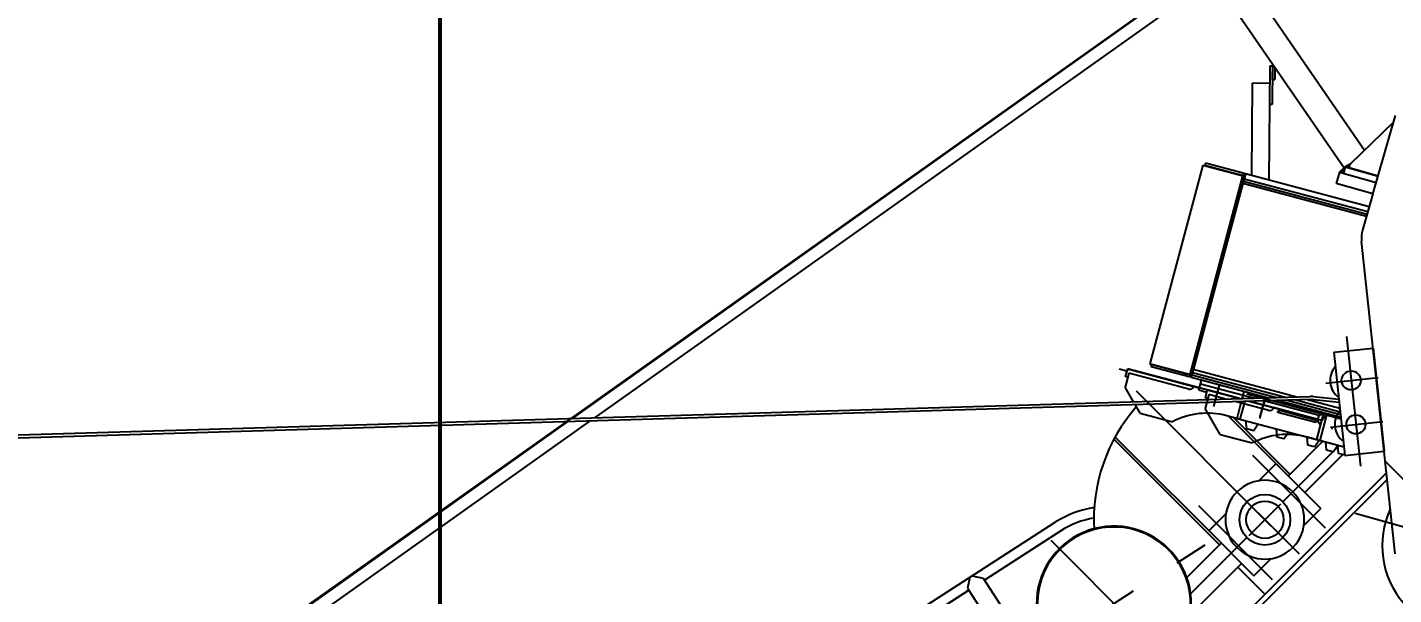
# Model space of a CAD drawing. Header units: millimetres. Extents: x 0 to 42000, y 0 to 29700.
# Drawn here: x 17909 to 24494, y 16824 to 19559 of the extents above; entities that cross this region are included whole.
import ezdxf

# ---------------------------------------------------------------- set-up
doc = ezdxf.new("R2010")
doc.units = ezdxf.units.MM
doc.header["$LTSCALE"] = 1000
doc.linetypes.add('F', pattern=[0.75, 0.5, -0.25])
doc.linetypes.add('G', pattern=[2, 1.25, -0.25, 0.25, -0.25])
for name, color, linetype in [('01', 7, 'Continuous'), ('04', 2, 'F'), ('05', 142, 'G'), ('08', 1, 'Continuous')]:
    doc.layers.add(name, color=color, linetype=linetype)
doc.styles.get("Standard").update_dxf_attribs({"font": 'isocp', "width": 0.707, "bigfont": 'intecad.shx'})
doc.dimstyles.new('INTE', dxfattribs={"dimscale": 100, "dimtxt": 3.5, "dimasz": 3, "dimexe": 3, "dimexo": 0, "dimgap": 1, "dimtad": 1, "dimdec": 0, "dimdsep": 46, "dimtxsty": 'Standard', "dimcen": 0, "dimclrd": 1, "dimclre": 1, "dimclrt": 3, "dimaunit": 1, "dimadec": 0, "dimazin": 0, "dimtfac": 1, "dimtdec": 0, "dimtmove": 0, "dimatfit": 0, "dimfxl": 1, "dimarcsym": 0})

# ---------------------------------------------------------------- blocks, each defined once
blk = doc.blocks.new('*D672')
at = {"layer": '08', "color": 1, "lineweight": -2}
for p, q in [((7192, 14983.9), (7192, 22424.2)), ((19894.5, 15539.4), (19894.5, 22424.2)), ((19594.5, 22124.2), (7492, 22124.2))]:
    blk.add_line(p, q, dxfattribs=at)
at = {"layer": '08', "color": 1}
for points in [[(7492, 22174.2), (7492, 22074.2), (7192, 22124.2)], [(19594.5, 22174.2), (19594.5, 22074.2), (19894.5, 22124.2)]]:
    blk.add_solid(points, dxfattribs=at)
at = {"layer": 'DEFPOINTS', "color": 0}
for p in [(7192, 22124.2), (19894.5, 15539.4), (7192, 14983.9)]:
    blk.add_point(p, dxfattribs=at)
at = {"layer": '08', "color": 3, "insert": (13543.2, 22399.3), "char_height": 350, "attachment_point": 5}
blk.add_mtext('12703', dxfattribs=at)
blk = doc.blocks.new('*D675')
at = {"layer": '08', "color": 1, "lineweight": -2}
for p, q in [((32404, 24603.7), (33320.5, 24603.7)), ((33020.5, 7640.5), (33020.5, 24303.7)), ((18876.1, 7340.5), (33320.5, 7340.5))]:
    blk.add_line(p, q, dxfattribs=at)
at = {"layer": '08', "color": 1}
for points in [[(32970.5, 24303.7), (33070.5, 24303.7), (33020.5, 24603.7)], [(32970.5, 7640.5), (33070.5, 7640.5), (33020.5, 7340.5)]]:
    blk.add_solid(points, dxfattribs=at)
at = {"layer": 'DEFPOINTS', "color": 0}
for p in [(32404, 24603.7), (33020.5, 24603.7), (18876.1, 7340.5)]:
    blk.add_point(p, dxfattribs=at)
at = {"layer": '08', "color": 3, "insert": (32745.5, 17193.2), "char_height": 350, "attachment_point": 5, "rotation": 90}
blk.add_mtext('17263', dxfattribs=at)
blk = doc.blocks.new('*D677')
at = {"layer": '08', "color": 1, "lineweight": -2}
for p, q in [((16398.8, 19983.5), (16398.8, 21558.3)), ((19904, 12102.8), (19904, 21558.3)), ((16698.8, 21258.3), (19604, 21258.3))]:
    blk.add_line(p, q, dxfattribs=at)
at = {"layer": '08', "color": 1}
for points in [[(16698.8, 21308.3), (16698.8, 21208.3), (16398.8, 21258.3)], [(19604, 21308.3), (19604, 21208.3), (19904, 21258.3)]]:
    blk.add_solid(points, dxfattribs=at)
at = {"layer": 'DEFPOINTS', "color": 0}
for p in [(19904, 21258.3), (16398.8, 19983.5), (19904, 12102.8)]:
    blk.add_point(p, dxfattribs=at)
at = {"layer": '08', "color": 3, "insert": (18151.4, 21533.3), "char_height": 350, "attachment_point": 5}
blk.add_mtext('3505', dxfattribs=at)
blk = doc.blocks.new('*D682')
at = {"layer": '08', "color": 1, "lineweight": -2}
for p, q in [((24860.7, 17060.6), (26420, 17060.6)), ((26120, 7640.5), (26120, 16760.6)), ((22234, 7340.5), (26420, 7340.5))]:
    blk.add_line(p, q, dxfattribs=at)
at = {"layer": '08', "color": 1}
for points in [[(26070, 16760.6), (26170, 16760.6), (26120, 17060.6)], [(26070, 7640.5), (26170, 7640.5), (26120, 7340.5)]]:
    blk.add_solid(points, dxfattribs=at)
at = {"layer": 'DEFPOINTS', "color": 0}
for p in [(24860.7, 17060.6), (26120, 17060.6), (22234, 7340.5)]:
    blk.add_point(p, dxfattribs=at)
at = {"layer": '08', "color": 3, "insert": (25844.9, 12200.6), "char_height": 350, "attachment_point": 5, "rotation": 90}
blk.add_mtext('9720', dxfattribs=at)
blk = doc.blocks.new('gfsds')
for p, q in [((76449.3, 22060.6), (76416, 22069.5)), ((76448.5, 22060.9), (76438.7, 22024.1)), ((77044.9, 21902.1), (76448.5, 22060.9)), ((76435.2, 22014.7), (76196.8, 21118.9)), ((77031.7, 21856), (76435.2, 22014.7)), ((77034.4, 21865.6), (76438.7, 22024.1)), ((77037.7, 21877.1), (76441.8, 22035.7)), ((76186.2, 21079.3), (76192.6, 21103.5)), ((76196.8, 21118.9), (76696.7, 20985.8)), ((76223.7, 21017.6), (76236.6, 21065.9)), ((76260.9, 21007.7), (76223.7, 21017.6)), ((76486.9, 20979.6), (76231.7, 21047.5)), ((76553.3, 20981.6), (76236.6, 21065.9)), ((76264, 21019.3), (76254, 20981.6)), ((76264, 21019.3), (76260.9, 21007.7)), ((76420.5, 20977.6), (76264, 21019.3)), ((76264, 21019.3), (76420.5, 20977.6)), ((76271.7, 20997.6), (76253.7, 20929.9)), ((76354.1, 20975.6), (76271.7, 20997.6)), ((76560.6, 20920.7), (76398, 20963.9)), ((76816.3, 20872.3), (76464.4, 20965.9)), ((76464.4, 20965.9), (76608, 20927.7)), ((76802.8, 20895.5), (76530.8, 20967.9)), ((76826, 20909), (76597.3, 20969.9)), ((76740.6, 20974.2), (76903.4, 20930.8)), ((76326, 20805.1), (76253.7, 20929.9)), ((76798.4, 20877), (76583.8, 20934.1)), ((76603.6, 20911.3), (76604.7, 20915.1)), ((76788.2, 20862.1), (76603.6, 20911.3)), ((76604.7, 20915.1), (76612, 20919.4)), ((76790.8, 20871.8), (76612, 20919.4)), ((76792.4, 20779.9), (76818.5, 20877.9)), ((76797.9, 20877.2), (76802.8, 20895.5)), ((76802.8, 20895.5), (76826, 20909)), ((76807.9, 20775.8), (76842.2, 20904.7)), ((76816.3, 20872.3), (76826, 20909)), ((76818.5, 20877.9), (76816.4, 20870.2)), ((76818.5, 20877.9), (76816.4, 20870.2)), ((76818.5, 20877.9), (76816.4, 20870.2)), ((76908.1, 20887.1), (76842.2, 20904.7)), ((76790.8, 20871.8), (76788.2, 20862.1)), ((76792, 20779.4), (76811.8, 20853.8)), ((76326, 20805.1), (76481.3, 20763.8)), ((76792, 20779.4), (76742.8, 20792.5)), ((76792.4, 20779.9), (76923.3, 20745.1)), ((76839.1, 20728.9), (76835.5, 20768.4)), ((76871.1, 20720.3), (76893.8, 20752.9)), ((76871.1, 20720.3), (76839.1, 20728.9))]:
    blk.add_line(p, q)
at = {"ltscale": 1.333333}
for p, q in [((76553.3, 20981.6), (76186.2, 21079.3)), ((76189.5, 21091.7), (76598.4, 20982.9)), ((76192.6, 21103.5), (76640.7, 20984.2)), ((76908.1, 20887.1), (76597.3, 20969.9)), ((76642.3, 20971.2), (76906.6, 20900.9)), ((76684.7, 20972.5), (76905.2, 20913.8))]:
    blk.add_line(p, q, dxfattribs=at)
for centre, radius, start, end in [((76565.5, 20939), 19, 255.09417, 345.09417), ((76816.7, 20872.1), 19, 165.09417, 255.09417), ((76649.1, 20440.7), 364, 75.09417, 117.44694)]:
    blk.add_arc(centre, radius, start, end)
at = {"layer": '01', "color": 7, "linetype": 'Continuous', "ltscale": 1.666667}
for p, q in [((76242.5, 22103.3), (75987.3, 21144.7)), ((76242.5, 22103.3), (76444.5, 22049.5)), ((76255.7, 22112.2), (76252.6, 22100.6)), ((76444.5, 22049.5), (76252.6, 22100.6)), ((76437.9, 22063.7), (76255.7, 22112.2)), ((76437.9, 22063.7), (76445, 22051.4)), ((76434.8, 22052.1), (76179.6, 21093.5)), ((76444.5, 22049.5), (76189.3, 21090.9)), ((76445, 22051.4), (76444.5, 22049.5)), ((75987.3, 21144.7), (76189.3, 21090.9)), ((75994.4, 21130.4), (75997.5, 21142)), ((76189.3, 21090.9), (75997.5, 21142)), ((76176.5, 21081.9), (75994.4, 21130.4)), ((76176.5, 21081.9), (76188.8, 21089)), ((76188.8, 21089), (76189.3, 21090.9))]:
    blk.add_line(p, q, dxfattribs=at)
at = {"layer": '01', "color": 7, "linetype": 'Continuous'}
for p, q in [((76266.5, 20978.2), (76254, 20981.6)), ((76842.2, 20904.7), (76824.9, 20880.2))]:
    blk.add_line(p, q, dxfattribs=at)
blk.add_arc((76820, 20883.7), 6, 255.09417, 324.82117, dxfattribs=at)
at = {"layer": '05', "color": 4, "linetype": 'G'}
for p, q in [((76295.7, 20940.2), (76321.5, 21037.1)), ((76298.8, 20951.9), (76317.8, 21023)), ((76517, 20881.3), (76542.8, 20978.2)), ((76519.6, 20891.2), (76538.5, 20962))]:
    blk.add_line(p, q, dxfattribs=at)
at = {"layer": '05'}
for p, q in [((76323.8, 21045.8), (76312.6, 21003.8)), ((76545.1, 20986.9), (76533.9, 20944.9))]:
    blk.add_line(p, q, dxfattribs=at)

msp = doc.modelspace()

# ---------------------------------------------------------------- hatches: boundary and pattern name
at = {"layer": '01'}
h = msp.add_hatch(color=256, dxfattribs=at)
h.paths.add_polyline_path([(24259.8, 18886.7), (24232.8, 18861.1), (24251.1, 18855.9)])
h.paths.add_polyline_path([(24283.8, 18899.6), (24259.8, 18886.7), (24278.6, 18881.3)])

# ---------------------------------------------------------------- linework, layer by layer
for p, q in [((23522.1, 20176.6), (24353.4, 18967)), ((23414.9, 20103), (24254.4, 18881.5)), ((23909.6, 19383.3), (23908.9, 19307.8)), ((23921.4, 19366.1), (23920.9, 19307.6)), ((23908.9, 19307.8), (23920.9, 19307.6)), ((23207.3, 17902.1), (23170.1, 17912)), ((23210.4, 17913.7), (23200.4, 17876)), ((23210.4, 17913.7), (23207.3, 17902.1)), ((23210.4, 17913.7), (23554.4, 17822.1)), ((23751.6, 17769.7), (23210.4, 17913.7)), ((23218.1, 17892), (23200.1, 17824.3)), ((23507, 17815.1), (23218.1, 17892)), ((23240.6, 17754.4), (23200.1, 17824.3)), ((23744.8, 17771.4), (23530.3, 17828.6)), ((23763.6, 17770), (23772.5, 17803.4)), ((23272.4, 17699.5), (23248, 17741.6)), ((23738.8, 17674.4), (23760.8, 17756.9)), ((23754.3, 17670.2), (23777.5, 17757.4)), ((23764.9, 17772.3), (23764.3, 17770)), ((23764.9, 17772.3), (23764.3, 17770)), ((23764.9, 17772.3), (23764.3, 17770)), ((23764.3, 17770), (23764.9, 17772.3)), ((24239.1, 17679.2), (23928.3, 17761.9)), ((24239.1, 17679.2), (23928.3, 17761.9)), ((24071.7, 17766.2), (24234.5, 17722.9)), ((23272.4, 17699.5), (23427.8, 17658.2)), ((23738.5, 17673.8), (23689.2, 17686.9)), ((23738.8, 17674.4), (24254.4, 17537.1)), ((23785.5, 17623.3), (23782, 17662.9)), ((23817.5, 17614.8), (23840.3, 17647.4)), ((23817.5, 17614.8), (23785.5, 17623.3)), ((23932.8, 17584.1), (23929.3, 17623.7)), ((23964.8, 17575.6), (23932.8, 17584.1)), ((23964.8, 17575.6), (23987.5, 17608.2)), ((24080.1, 17544.9), (24076.5, 17584.5)), ((24112.1, 17536.4), (24080.1, 17544.9)), ((24112.1, 17536.4), (24134.8, 17569)), ((24227.3, 17505.7), (24223.8, 17545.3)), ((24259.3, 17497.2), (24227.3, 17505.7))]:
    msp.add_line(p, q)
for centre, radius, start, end in [((23511.9, 17833.4), 19, 255.09417, 345.09417), ((23595.6, 17335.2), 364, 75.09417, 117.44694), ((23145.7, 16782.1), 372.9, 329.67404, 239.69321)]:
    msp.add_arc(centre, radius, start, end)
for p, q in [((31696.5, 25600.6), (14793.1, 13604.1)), ((23897.5, 19371.9), (23892.7, 18822.8)), ((23909.5, 19371.7), (23897.5, 19371.9)), ((23909.5, 19371.7), (23907.9, 19187.8)), ((23811.7, 19289.6), (23807.9, 18845.4)), ((23811.7, 19289.6), (23807.9, 18845.4)), ((23896.7, 19288.9), (23811.7, 19289.6)), ((23898.9, 19187.8), (23895.8, 19184.9)), ((23907.9, 19187.8), (23895.9, 19187.9)), ((24283.8, 18899.6), (24259.8, 18886.7)), ((24232.8, 18861.1), (24217.1, 18806.3)), ((24259.8, 18886.7), (24232.8, 18861.1)), ((24259.8, 18886.7), (24251.1, 18855.9)), ((24205.6, 17992.7), (24394.5, 18012.9)), ((24205.6, 17992.7), (24258.9, 17495.1)), ((24394.5, 18012.9), (24447.8, 17515.4)), ((17242.6, 17575.5), (24090.5, 17779.8)), ((24106.5, 17779.1), (24229.8, 17766.5)), ((17248.6, 17562.8), (24091.1, 17766.8)), ((24091.1, 17766.8), (24231.3, 17752.1)), ((24258.9, 17495.1), (24447.8, 17515.4)), ((19704.4, 12657.8), (24458.8, 17412.3)), ((24080.6, 17176.9), (24133.6, 17229.9)), ((23333.6, 17103.4), (23331.8, 17100.3)), ((23873.1, 16826.5), (23743, 16956.6))]:
    msp.add_line(p, q, dxfattribs=at)
at = {"layer": '01', "color": 7, "linetype": 'Continuous'}
for p, q in [((28062.1, 22947.1), (20642.3, 17676.9)), ((27877.4, 22889.5), (20534.1, 17673.7)), ((24493, 19102.1), (24283.8, 18899.6)), ((24394, 18755.7), (24502.3, 19134.6)), ((24278.6, 18881.3), (24283.8, 18899.6)), ((24232.8, 18861.1), (24409.7, 18810.5)), ((24259.8, 18886.7), (24418.5, 18841.3)), ((24418.5, 18841.3), (24278.6, 18881.3)), ((24393.6, 18755.9), (24217.1, 18806.3)), ((24393.6, 18755.9), (24343.8, 18581.8)), ((24500.7, 17021.7), (24339.2, 18528.5)), ((23213, 17872.7), (23200.4, 17876)), ((20515.1, 17660.2), (18831.9, 16464.7)), ((20623.2, 17663.4), (18935.5, 16464.7)), ((24034.6, 17347.3), (23697.3, 17684.7)), ((23994, 17404.9), (23722.7, 17676.2)), ((23711.5, 17024.1), (23151.3, 17584.3)), ((23653.9, 17064.8), (23145.3, 17573.3)), ((24230.8, 17543.4), (23959.3, 17272)), ((24154.6, 17565.5), (23985.5, 17396.4)), ((23844.5, 17373.6), (23926.5, 17455.5)), ((24249.4, 17499.8), (24065.8, 17316.2)), ((19758.1, 12676.2), (24462.3, 17380.3)), ((24034.6, 17347.3), (24142.8, 17239.1)), ((23603.3, 17132.3), (23685.2, 17214.2)), ((24060.9, 17157.2), (24142.8, 17239.1)), ((20770, 15825.9), (22862.8, 17173.2)), ((22897.7, 17136.8), (22521.7, 16894.8)), ((22889.6, 17131.6), (22521.7, 16894.8)), ((23493.3, 16904.2), (23662.4, 17073.3)), ((23786.8, 17099.4), (23511.8, 16824.5)), ((23711.1, 17024.5), (23819.7, 16916)), ((23819.7, 16916), (23901.6, 16997.9)), ((23761, 16974.6), (23509.7, 16723.3)), ((22451.7, 16908.6), (22440.2, 16855.2)), ((22462.5, 16915.5), (22515.8, 16904)), ((22515.8, 16904), (22731.8, 16568.6)), ((21528.7, 16255.5), (22446.1, 16846.1)), ((22446.1, 16846.1), (21528.7, 16255.5)), ((22440.2, 16855.2), (22656.1, 16519.8))]:
    msp.add_line(p, q, dxfattribs=at)
at = {"layer": '01'}
for centre, radius in [((24288.9, 17857.2), 46), ((24311.6, 17645.2), 46), ((23873.1, 17185.7), 90)]:
    msp.add_circle(centre, radius, dxfattribs=at)
at = {"layer": '01', "color": 7, "linetype": 'Continuous'}
msp.add_circle((23873.1, 17185.7), 122, dxfattribs=at)
for centre, radius, start, end in [((24478.4, 18543.4), 140, 164.05124, 186.11598), ((23873.4, 17185.4), 825, 138.62296, 183.33406), ((23766.5, 17778.1), 6, 255.09417, 324.82117), ((23873.1, 17185.7), 190, 45, 225), ((23873.1, 17185.7), 190, 225, 45), ((23124, 16767.5), 482.5, 98.75459, 122.77274), ((23124, 16767.5), 433, 100.04311, 122.77274)]:
    msp.add_arc(centre, radius, start, end, dxfattribs=at)
at = {"layer": '01'}
for centre, radius, start, end in [((24288.9, 17857.2), 101.6, 138.4327, 233.79926), ((24094.6, 17689), 90.9, 82.4555, 92.55329), ((24311.6, 17645.2), 101.6, 138.4327, 233.79926), ((24860.6, 17060.3), 422.5, 155.07567, 353.02681), ((23145.8, 16781.6), 369, 329.73066, 239.64073)]:
    msp.add_arc(centre, radius, start, end, dxfattribs=at)
at = {"layer": '04', "color": 2, "linetype": 'F'}
for p, q in [((24240.1, 17670.7), (23786.5, 17791.4)), ((24200.1, 17623.4), (24194.2, 17624.9)), ((24200.1, 17623.4), (24194.2, 17624.9))]:
    msp.add_line(p, q, dxfattribs=at)
at = {"layer": '05', "color": 4, "linetype": 'G'}
for p, q in [((24266.1, 18069.4), (24333.1, 17444.4)), ((24166.3, 17844), (24419.4, 17871.2)), ((24189.1, 17632.1), (24442.1, 17659.2)), ((20507.6, 15083.1), (23585.8, 17064.8))]:
    msp.add_line(p, q, dxfattribs=at)
at = {"layer": '05'}
for p, q in [((23252.3, 17806.5), (23902.5, 17156.3)), ((24454.9, 17466), (25210.4, 16710.5)), ((23838.9, 17219.9), (24037.7, 17021.1)), ((24308.9, 17217.9), (25336.2, 16924.4)), ((22840.8, 17086.7), (23553.7, 16373.7))]:
    msp.add_line(p, q, dxfattribs=at)
at = {"layer": '05', "color": 142, "linetype": 'G'}
for p, q in [((24165.9, 17144.6), (23814.7, 17495.8)), ((23910.4, 16896.7), (23554.8, 17252.3)), ((23796.7, 17109.3), (23949.4, 17262.1))]:
    msp.add_line(p, q, dxfattribs=at)

# ---------------------------------------------------------------- block references
at = {"layer": '01'}
msp.add_blockref('gfsds', (-52668.9, -3208), dxfattribs=at)

# ---------------------------------------------------------------- dimensions: what is measured, and where the dimension line sits
at = {"layer": '08'}
dim = msp.add_linear_dim(base=(33020.5, 24603.7), p1=(18876.1, 7340.5), p2=(32404, 24603.7), angle=90, dimstyle='INTE', dxfattribs=at)
dim.commit()
dim.dimension.update_dxf_attribs({"geometry": '*D675', "text_midpoint": (33020.5, 17193.2), "dimtype": 160})
dim = msp.add_linear_dim(base=(7191.9694409, 22124.2234055), p1=(19894.4694409, 15539.3561008), p2=(7191.9694409, 14983.8893549), dimstyle='INTE', dxfattribs=at)
dim.commit()
dim.dimension.update_dxf_attribs({"geometry": '*D672', "text_midpoint": (13543.2194409, 22399.2578543)})
dim = msp.add_linear_dim(base=(19904, 21258.3), p1=(16398.8, 19983.5), p2=(19904, 12102.8), dimstyle='INTE', dxfattribs=at)
dim.commit()
dim.dimension.update_dxf_attribs({"geometry": '*D677', "text_midpoint": (18151.4, 21258.3), "dimtype": 160})
dim = msp.add_linear_dim(base=(26120, 17060.6), p1=(22234, 7340.5), p2=(24860.7, 17060.6), angle=90, dimstyle='INTE', dxfattribs=at)
dim.commit()
dim.dimension.update_dxf_attribs({"geometry": '*D682', "text_midpoint": (25844.9, 12200.6)})

doc.saveas('drawing.dxf')
